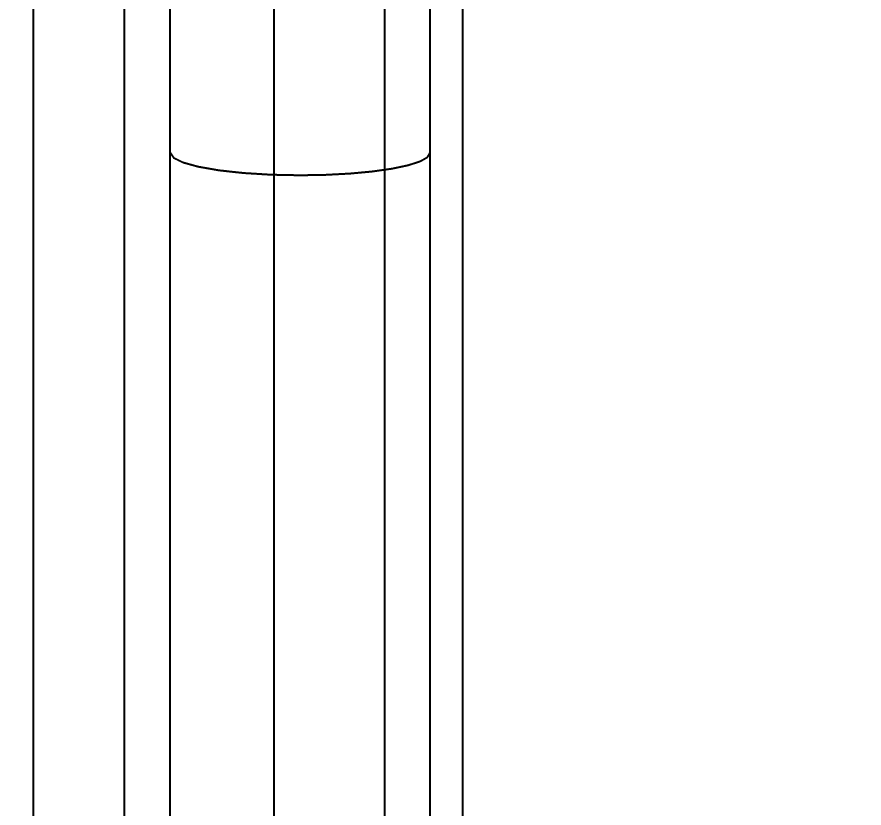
# Model space of a CAD drawing. Header units: millimetres. Extents: x 324 to 7054, y -67 to 2159.
# Drawn here: x 3675.52 to 3701.58, y 1543.8 to 1568.12 of the extents above; entities that cross this region are included whole.
import ezdxf

# ---------------------------------------------------------------- set-up
doc = ezdxf.new("R2010")
doc.units = ezdxf.units.MM
doc.header["$LTSCALE"] = 153.67
doc.header["$PDMODE"] = 3
doc.header["$PDSIZE"] = 8
doc.linetypes.add('CENTER', pattern=[0.6, 0.375, -0.075, 0.075, -0.075])
doc.layers.get('0').update_dxf_attribs({"linetype": 'CONTINUOUS'})
doc.layers.get('Defpoints').update_dxf_attribs({"linetype": 'CONTINUOUS'})
doc.layers.add('00_BUW_DATUM', color=7, linetype='CONTINUOUS')
doc.layers.add('02___PRT_ALL_AXES', color=7, linetype='CONTINUOUS')
doc.styles.get("Standard").update_dxf_attribs({"font": 'times.ttf'})
doc.dimstyles.get("Standard").update_dxf_attribs({"dimtxt": 17.5, "dimasz": 17.5, "dimexe": 1.5, "dimexo": 1, "dimtad": 1, "dimdsep": 46, "dimtxsty": 'Standard', "dimblk": '_FILLED', "dimblk1": '_FILLED', "dimblk2": '_FILLED', "dimcen": 0.09, "dimazin": 2, "dimtol": 1, "dimtp": 0.01, "dimtm": 0.01, "dimtfac": 1, "dimtofl": 0, "dimtmove": 0, "dimatfit": 3, "dimldrblk": '_FILLED', "dimfxl": 1, "dimtolj": 1, "dimarcsym": 0})

# ---------------------------------------------------------------- blocks, each defined once
blk = doc.blocks.new('_FILLED')
at = {"color": 0, "linetype": 'ByBlock'}
blk.add_solid([(0, 0), (-1, 0.2143), (-1, -0.2143)], dxfattribs=at)
blk = doc.blocks.new('*D271')
at = {"color": 0, "lineweight": -2}
for p, q in [((3576.035, 1740), (3576.035, 1842.5)), ((4469.325, 1538.1), (4469.325, 1842.5)), ((3593.535, 1841), (3991.496, 1841)), ((4451.825, 1841), (4053.864, 1841))]:
    blk.add_line(p, q, dxfattribs=at)
at = {"layer": 'Defpoints', "color": 0}
for p in [(4469.325, 1841), (3576.035, 1739), (4469.325, 1537.1)]:
    blk.add_point(p, dxfattribs=at)
at = {"color": 0, "linetype": 'ByBlock', "lineweight": -2, "xscale": 17.5, "yscale": 17.5, "zscale": 17.5, "rotation": 180}
blk.add_blockref('_FILLED', (3576.035, 1841), dxfattribs=at)
at = {"color": 0, "linetype": 'ByBlock', "lineweight": -2, "xscale": 17.5, "yscale": 17.5, "zscale": 17.5}
blk.add_blockref('_FILLED', (4469.325, 1841), dxfattribs=at)
at = {"insert": (4022.68, 1841), "char_height": 17.5, "attachment_point": 5}
blk.add_mtext('\\A1;\\A1;Z-895', dxfattribs=at)

msp = doc.modelspace()

# ---------------------------------------------------------------- linework, layer by layer
at = {"linetype": 'CENTER'}
for points, knots in [([(3680.23466, 1563.95519), (3680.24191, 1563.94397), (3680.2564, 1563.92153), (3680.27452, 1563.89347), (3680.28902, 1563.87103), (3680.29989, 1563.8542), (3680.30895, 1563.84017), (3680.3162, 1563.82895), (3680.32164, 1563.82053), (3680.32615, 1563.81352), (3680.32982, 1563.80791), (3680.33176, 1563.80475), (3680.33324, 1563.80265), (3680.3338, 1563.80123), (3680.33762, 1563.79958), (3680.34148, 1563.79758), (3680.34956, 1563.79358), (3680.36154, 1563.78758), (3680.3776, 1563.77958), (3680.39898, 1563.76892), (3680.42571, 1563.75559), (3680.45778, 1563.7396), (3680.48986, 1563.7236), (3680.52194, 1563.7076), (3680.54867, 1563.69427), (3680.57005, 1563.68361), (3680.58609, 1563.67561), (3680.59944, 1563.66895), (3680.61016, 1563.66362), (3680.61677, 1563.66028), (3680.62227, 1563.65763), (3680.62697, 1563.65491), (3680.63863, 1563.65199), (3680.65127, 1563.64837), (3680.66859, 1563.64359), (3680.69008, 1563.6376), (3680.72455, 1563.62803), (3680.76762, 1563.61606), (3680.81931, 1563.60169), (3680.87099, 1563.58733), (3680.92268, 1563.57296), (3680.97436, 1563.5586), (3681.01744, 1563.54663), (3681.05188, 1563.53705), (3681.07346, 1563.53107), (3681.08846, 1563.52688), (3681.0961, 1563.52479), (3681.10025, 1563.52358), (3681.10649, 1563.52261), (3681.11357, 1563.52132), (3681.1253, 1563.5193), (3681.14564, 1563.51574), (3681.1748, 1563.51066), (3681.22141, 1563.50254), (3681.27968, 1563.49238), (3681.34959, 1563.4802), (3681.41951, 1563.46802), (3681.48943, 1563.45583), (3681.55935, 1563.44365), (3681.61762, 1563.4335), (3681.66421, 1563.42537), (3681.69341, 1563.42031), (3681.71658, 1563.41621), (3681.72999, 1563.414), (3681.73834, 1563.41238), (3681.74532, 1563.41165), (3681.75729, 1563.41032), (3681.78141, 1563.4077), (3681.81577, 1563.40393), (3681.87081, 1563.39792), (3681.93958, 1563.3904), (3682.04963, 1563.37836), (3682.15967, 1563.36633), (3682.26972, 1563.35429), (3682.35224, 1563.34526), (3682.41417, 1563.3385), (3682.4554, 1563.33398), (3682.4761, 1563.33175), (3682.49647, 1563.3294), (3682.528, 1563.32783), (3682.56591, 1563.32534), (3682.62741, 1563.32164), (3682.70399, 1563.31693), (3682.79602, 1563.31131), (3682.91867, 1563.30381), (3683.04134, 1563.29631), (3683.164, 1563.2888), (3683.24069, 1563.28413), (3683.29431, 1563.28082), (3683.3212, 1563.27921), (3683.33644, 1563.27822), (3683.36135, 1563.27796), (3683.39786, 1563.27706), (3683.46341, 1563.27583), (3683.54512, 1563.27417), (3683.67598, 1563.27159), (3683.83952, 1563.26834), (3684.03579, 1563.26445), (3684.16663, 1563.26185), (3684.23205, 1563.26055)], [0, 0, 0, 0, 0.03125, 0.0625, 0.078125, 0.09375, 0.109375, 0.1171875, 0.125, 0.1328125, 0.13671875, 0.140625, 0.14160156, 0.14257812, 0.14453125, 0.14648438, 0.1484375, 0.15625, 0.1640625, 0.171875, 0.1875, 0.203125, 0.21875, 0.234375, 0.25, 0.2578125, 0.265625, 0.2734375, 0.27734375, 0.28125, 0.28320312, 0.28515625, 0.2890625, 0.29296875, 0.296875, 0.3046875, 0.3125, 0.328125, 0.34375, 0.359375, 0.375, 0.390625, 0.40625, 0.4140625, 0.421875, 0.42578125, 0.42773438, 0.42871094, 0.4296875, 0.43164062, 0.43359375, 0.4375, 0.4453125, 0.453125, 0.46875, 0.484375, 0.5, 0.515625, 0.53125, 0.546875, 0.5546875, 0.5625, 0.56640625, 0.5703125, 0.57128906, 0.57226562, 0.57421875, 0.578125, 0.5859375, 0.59375, 0.609375, 0.625, 0.65625, 0.671875, 0.6875, 0.703125, 0.70703125, 0.7109375, 0.71484375, 0.71875, 0.7265625, 0.734375, 0.75, 0.765625, 0.78125, 0.8125, 0.828125, 0.84375, 0.8515625, 0.85546875, 0.85742188, 0.859375, 0.8671875, 0.875, 0.890625, 0.90625, 0.9375, 0.96875, 1, 1, 1, 1]), ([(3684.23205, 1563.26055), (3684.2968, 1563.26165), (3684.4263, 1563.26384), (3684.58817, 1563.26658), (3684.71766, 1563.26877), (3684.8148, 1563.2704), (3684.8957, 1563.2718), (3684.95242, 1563.2727), (3684.98469, 1563.27335), (3685.0093, 1563.27346), (3685.03233, 1563.27498), (3685.06358, 1563.27651), (3685.11802, 1563.27942), (3685.22707, 1563.28508), (3685.35164, 1563.29162), (3685.47621, 1563.29814), (3685.56967, 1563.30301), (3685.64746, 1563.30712), (3685.7021, 1563.30991), (3685.73303, 1563.31163), (3685.75705, 1563.31258), (3685.77794, 1563.31484), (3685.80688, 1563.3174), (3685.85703, 1563.32209), (3685.92893, 1563.32868), (3686.01509, 1563.33664), (3686.10129, 1563.34458), (3686.18748, 1563.35253), (3686.25931, 1563.35915), (3686.31676, 1563.36445), (3686.35987, 1563.36842), (3686.39574, 1563.37174), (3686.42096, 1563.37403), (3686.43519, 1563.3754), (3686.44638, 1563.37626), (3686.45558, 1563.37776), (3686.46853, 1563.37953), (3686.49087, 1563.38274), (3686.52296, 1563.38728), (3686.5614, 1563.39274), (3686.61267, 1563.40002), (3686.67675, 1563.40911), (3686.75365, 1563.42003), (3686.83054, 1563.43095), (3686.89463, 1563.44004), (3686.94589, 1563.44732), (3686.98436, 1563.45277), (3687.01632, 1563.45733), (3687.03889, 1563.4605), (3687.05149, 1563.46235), (3687.06178, 1563.46361), (3687.06885, 1563.46535), (3687.0794, 1563.4675), (3687.09734, 1563.47134), (3687.12325, 1563.47678), (3687.15422, 1563.48333), (3687.19555, 1563.49205), (3687.2472, 1563.50296), (3687.30919, 1563.51604), (3687.37118, 1563.52913), (3687.42284, 1563.54004), (3687.46416, 1563.54877), (3687.49518, 1563.55531), (3687.52092, 1563.56077), (3687.53915, 1563.56457), (3687.54925, 1563.56678), (3687.55771, 1563.56833), (3687.56277, 1563.57028), (3687.57069, 1563.57274), (3687.58401, 1563.57711), (3687.60333, 1563.58332), (3687.62639, 1563.59079), (3687.65718, 1563.60074), (3687.69565, 1563.61319), (3687.74182, 1563.62812), (3687.78799, 1563.64304), (3687.82646, 1563.65549), (3687.85724, 1563.66544), (3687.87647, 1563.67166), (3687.89188, 1563.67664), (3687.90338, 1563.68037), (3687.91313, 1563.68347), (3687.92056, 1563.68598), (3687.92713, 1563.68779), (3687.9299, 1563.68987), (3687.93493, 1563.69255), (3687.94076, 1563.69594), (3687.94795, 1563.69999), (3687.95746, 1563.70539), (3687.96938, 1563.71214), (3687.98844, 1563.72294), (3688.01227, 1563.73644), (3688.04086, 1563.75264), (3688.06945, 1563.76885), (3688.09328, 1563.78235), (3688.11234, 1563.79315), (3688.12425, 1563.7999), (3688.13378, 1563.8053), (3688.14094, 1563.80935), (3688.14685, 1563.81273), (3688.15111, 1563.81509), (3688.15335, 1563.81645), (3688.15556, 1563.81744), (3688.15576, 1563.81854), (3688.15672, 1563.81996), (3688.15809, 1563.82248), (3688.1602, 1563.82606), (3688.16267, 1563.83037), (3688.16598, 1563.83611), (3688.17012, 1563.84328), (3688.17674, 1563.85476), (3688.18501, 1563.86911), (3688.19494, 1563.88633), (3688.20487, 1563.90355), (3688.21811, 1563.9265), (3688.22804, 1563.94372), (3688.23466, 1563.9552)], [0, 0, 0, 0, 0.03125, 0.0625, 0.078125, 0.09375, 0.109375, 0.1171875, 0.12109375, 0.125, 0.12890625, 0.1328125, 0.140625, 0.15625, 0.1875, 0.203125, 0.21875, 0.234375, 0.2421875, 0.24609375, 0.25, 0.25390625, 0.2578125, 0.265625, 0.28125, 0.296875, 0.3125, 0.328125, 0.34375, 0.3515625, 0.359375, 0.3671875, 0.37109375, 0.37304688, 0.375, 0.37695312, 0.37890625, 0.3828125, 0.390625, 0.3984375, 0.40625, 0.421875, 0.4375, 0.453125, 0.46875, 0.4765625, 0.484375, 0.4921875, 0.49609375, 0.49804688, 0.5, 0.50195312, 0.50390625, 0.5078125, 0.515625, 0.5234375, 0.53125, 0.546875, 0.5625, 0.578125, 0.59375, 0.6015625, 0.609375, 0.6171875, 0.62109375, 0.62304688, 0.625, 0.62695312, 0.62890625, 0.6328125, 0.640625, 0.6484375, 0.65625, 0.671875, 0.6875, 0.703125, 0.71875, 0.7265625, 0.734375, 0.73828125, 0.7421875, 0.74609375, 0.74804688, 0.75, 0.75195312, 0.75390625, 0.7578125, 0.76171875, 0.765625, 0.7734375, 0.78125, 0.796875, 0.8125, 0.828125, 0.84375, 0.8515625, 0.859375, 0.86328125, 0.8671875, 0.87109375, 0.87304688, 0.87402344, 0.875, 0.87597656, 0.87695312, 0.87890625, 0.8828125, 0.88671875, 0.890625, 0.8984375, 0.90625, 0.921875, 0.9375, 0.953125, 0.96875, 1, 1, 1, 1])]:
    msp.add_open_spline(points, degree=3, knots=knots, dxfattribs=at)
at = {"layer": '00_BUW_DATUM', "linetype": 'Continuous'}
for p, q in [((3678.8347, 1539.50707), (3678.83463, 1590.41312)), ((3686.8347, 1539.50708), (3686.83463, 1590.41313))]:
    msp.add_line(p, q, dxfattribs=at)
at = {"layer": '00_BUW_DATUM', "linetype": 'CENTER'}
for p, q in [((3680.23469, 1538.96681), (3680.23463, 1585.03003)), ((3688.23469, 1538.96682), (3688.23463, 1585.03004))]:
    msp.add_line(p, q, dxfattribs=at)
at = {"layer": '02___PRT_ALL_AXES', "linetype": 'Continuous'}
for p, q in [((3676.03476, 1246.97699), (3676.03476, 1776.97699)), ((3683.43476, 1246.97699), (3683.43476, 1776.97699)), ((3689.22652, 1765.91555), (3689.22652, 1258.03844))]:
    msp.add_line(p, q, dxfattribs=at)

# ---------------------------------------------------------------- dimensions: what is measured, and where the dimension line sits
dim = msp.add_linear_dim(base=(4469.32543, 1841), p1=(3576.03476, 1739), p2=(4469.32543, 1537.10027), text='\\A1;Z-895', dimstyle='Standard', override={"dimtad": 0, "dimtih": 1, "dimtoh": 1, "dimdec": 4, "dimzin": 0, "dimtxsty": 'Standard', "dimcen": 25.146, "dimclrt": 256, "dimadec": 0, "dimazin": 0, "dimtdec": 4, "dimtzin": 0})
dim.commit()
dim.dimension.update_dxf_attribs({"geometry": '*D271', "text_midpoint": (4022.68009, 1841)})

doc.saveas('drawing.dxf')
